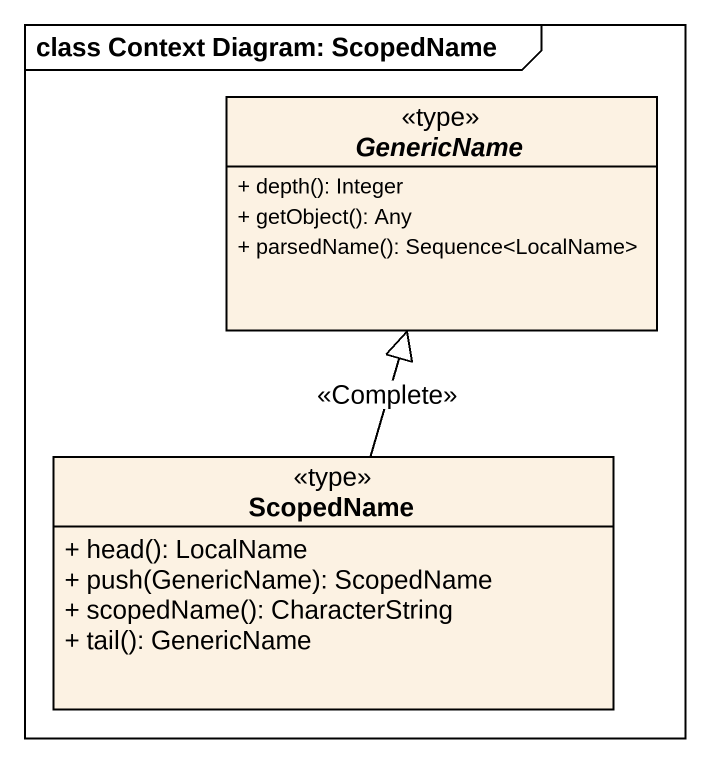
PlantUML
@startuml
mainframe class Context Diagram: ScopedName
hide circle
hide empty members
skinparam classAttributeIconSize 0
abstract class GenericName <<type>> {
  + depth(): Integer
  + getObject(): Any
  + parsedName(): Sequence<LocalName>
}
class ScopedName <<type>> {
  + head(): LocalName
  + push(GenericName): ScopedName
  + scopedName(): CharacterString
  + tail(): GenericName
}
ScopedName -up-|> GenericName : <<Complete>>
@enduml
